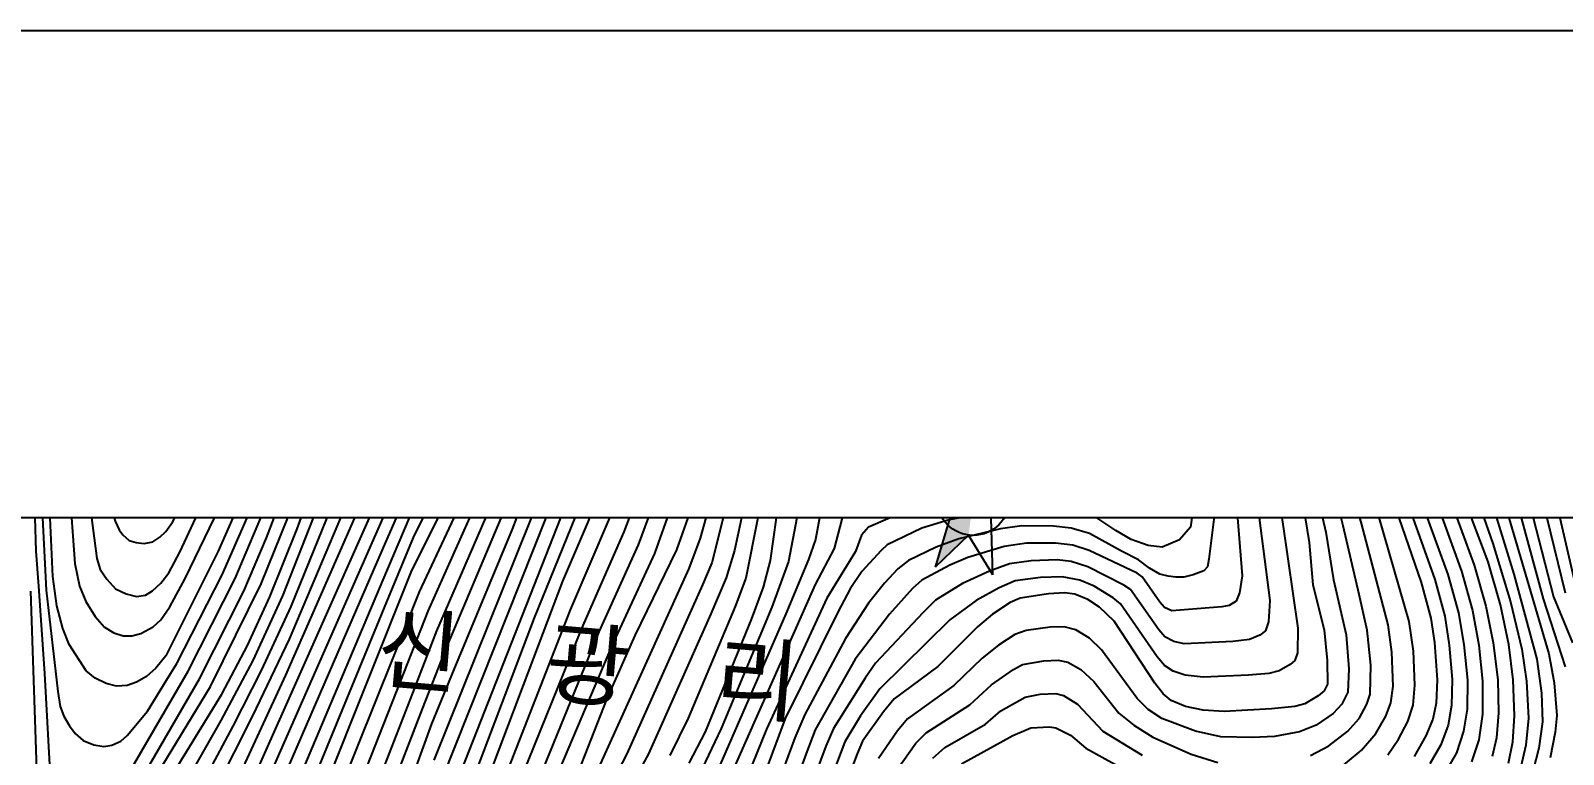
# Model space of a CAD drawing. Header units: millimetres. Extents: x 1510 to 2306, y 1103 to 1807.
# Drawn here: x 1694.7 to 1906, y 1519.3 to 1619.1 of the extents above; entities that cross this region are included whole.
import ezdxf
from ezdxf.xclip import XClip

# ---------------------------------------------------------------- set-up
doc = ezdxf.new("R2010")
doc.units = ezdxf.units.MM
doc.header["$LTSCALE"] = 10
doc.header["$MEASUREMENT"] = 0
doc.header["$XCLIPFRAME"] = 2
doc.layers.add('TX-PAPR', color=2, linetype='Continuous', plot=False)
doc.layers.add('TZ-BASE', color=253, linetype='Continuous')
doc.styles.add('HANA', font='GulimChe.ttf')

# ---------------------------------------------------------------- blocks, each defined once
blk = doc.blocks.new('JD-DHDH6EF4KJ')
at = {"layer": 'TZ-BASE'}
for p, q in [((133.55, 73.49, 210), (141.63, 95.24, 210)), ((187.16, 95.21, 188), (178.6, 73.08, 188)), ((96.86, 92.7, 213), (97.55, 70.43, 213)), ((101.32, 91.09, 216), (102.89, 68.69, 216)), ((116.4, 74.42, 218), (124.82, 91.47, 218)), ((121.3, 25.03, 205), (150.92, 91.53, 205)), ((131.61, 64.27, 209), (142.16, 91.06, 209)), ((132.74, 62.78, 208), (144.34, 91.27, 208)), ((228.74, 92.47), (221.55, 68.19)), ((229.48, 67.16), (228.74, 92.47)), ((117.37, 70.29, 217), (126.14, 88.9, 217)), ((132.5, 58.27, 207), (145.86, 89.83, 207)), ((132.02, 53.31, 206), (147.25, 88.13, 206)), ((179.54, 88.37, 190), (173.61, 74.31, 190)), ((129.51, 85.84, 215), (122.69, 70.41, 215)), ((129.32, 72.24, 212), (134.24, 84.61, 212)), ((186, 85.81, 187), (180.59, 71.3, 187)), ((188.01, 84.55, 186), (182.84, 70.11, 186)), ((297.78, 68.93, 160), (291.85, 84.82, 160)), ((99.88, 66.94, 215), (99.14, 83.12, 215)), ((118.13, 66.66, 216), (126.42, 83.8, 216)), ((192.06, 82.6, 184), (189.12, 72.2, 184)), ((290.56, 82.84, 161), (295.87, 68.5, 161)), ((123.23, 67.13, 214), (129.51, 81.48, 214)), ((145.48, 70.91, 203), (150.26, 81.92, 203)), ((149.6, 72.31, 201), (154.11, 81.45, 201)), ((167.94, 80.62, 194), (165.77, 74.88, 194)), ((174.48, 81.49, 191), (166.27, 61.24, 191)), ((194.14, 82.06, 183), (190.73, 68.82, 183)), ((196.18, 81.33, 182), (193.88, 70.5, 182)), ((198.37, 81.32, 181), (195.46, 66.71, 181)), ((200.41, 80.7, 180), (198.81, 69.11, 180)), ((268, 81.88, 171), (269.5, 74.15, 171)), ((277.83, 73.9, 168), (275.75, 81.13, 168)), ((282.86, 74.73, 166), (280.19, 82.32, 166)), ((289.32, 80.8, 162), (294.12, 67.65, 162)), ((295.15, 80.93, 159), (298.46, 71.46, 159)), ((304.48, 80.69, 154), (308.43, 64.69, 154)), ((306.43, 80.42, 153), (310.01, 64.83, 153)), ((149.27, 67.5, 200), (154.65, 78.31, 200)), ((151.64, 62.13, 198), (159.36, 79.37, 198)), ((161.7, 74.95, 196), (163.67, 79.84, 196)), ((165.54, 79.39, 195), (163.22, 73.44, 195)), ((203.17, 78.72, 179), (201.3, 69, 179)), ((260.11, 78.9, 174), (259.98, 74.82, 174)), ((262.82, 79.78, 173), (263.9, 67.01, 173)), ((265.81, 78.39, 172), (267.71, 63.6, 172)), ((273.98, 78.98, 169), (275.43, 73.04, 169)), ((287.63, 79.91, 163), (292.24, 67.2, 163)), ((302.86, 79.51, 155), (306.81, 64.1, 155)), ((98.31, 77.79, 214), (98.95, 65.05, 214)), ((105.07, 76.18, 217), (105.94, 69.42, 217)), ((128.62, 65.9, 211), (132.88, 76.52, 211)), ((145.44, 66.46, 202), (149.93, 77.11, 202)), ((150.45, 64.82, 199), (156.57, 77.84, 199)), ((152.82, 59.45, 197), (160.24, 76.51, 197)), ((168.57, 76.84, 193), (153.63, 39.22, 193)), ((170.56, 76.78, 192), (154.76, 36.56, 192)), ((177.13, 76.16, 189), (171.23, 62.32, 189)), ((188.23, 77.3, 185), (185.9, 70.59, 185)), ((205.9, 76.67, 178), (205.05, 72.04, 178)), ((218.06, 76.16, 176), (212.36, 73.74, 176)), ((257.08, 76.12, 175), (256.77, 73.72, 175)), ((286.38, 77.88, 164), (290.44, 66.51, 164)), ((297.96, 78.11, 158), (301.36, 67.25, 158)), ((301.7, 77.33, 156), (305.38, 63.83, 156)), ((108.1, 75.97, 218), (108.46, 74.55, 218)), ((108.46, 74.55, 218), (109.02, 73.34, 218)), ((115.46, 73.11, 218), (116.4, 74.42, 218)), ((125.01, 66.66, 213), (129.01, 76, 213)), ((127.29, 33.83, 204), (145.87, 76.02, 204)), ((165.77, 74.88, 194), (152.42, 41.61, 194)), ((154.01, 56.76, 196), (161.7, 74.95, 196)), ((173.61, 74.31, 190), (170.15, 66.28, 190)), ((208.67, 74.81, 177), (207.63, 70.78, 177)), ((209.25, 75.73, 177), (208.67, 74.81, 177)), ((223.46, 74.73, 175), (219.73, 73.58, 175)), ((229.81, 75.88, 175), (223.46, 74.73, 175)), ((246.44, 73.25, 175), (243.73, 75.07, 175)), ((259.98, 74.82, 174), (259.29, 69.3, 174)), ((269.5, 74.15, 171), (271.57, 59.79, 171)), ((272.39, 76.02, 170), (273.14, 71.62, 170)), ((280.31, 74.43, 167), (280, 75.38, 167)), ((284.01, 60.24, 167), (280.31, 74.43, 167)), ((286.92, 60.74, 166), (282.86, 74.73, 166)), ((285.3, 75.52, 165), (288.57, 66.1, 165)), ((300.66, 75.05, 157), (306.16, 56.28, 157)), ((109.02, 73.34, 218), (109.53, 72.67, 218)), ((109.53, 72.67, 218), (110.39, 71.9, 218)), ((110.39, 71.9, 218), (111.37, 71.6, 218)), ((113.66, 71.72, 218), (114.64, 72.32, 218)), ((114.64, 72.32, 218), (115.46, 73.11, 218)), ((126.2, 64.88, 212), (129.32, 72.24, 212)), ((129.78, 64.1, 210), (133.55, 73.49, 210)), ((145.94, 63.42, 201), (149.6, 72.31, 201)), ((163.22, 73.44, 195), (155.19, 54.08, 195)), ((178.6, 73.08, 188), (172.78, 59.74, 188)), ((189.12, 72.2, 184), (187.56, 68, 184)), ((205.05, 72.04, 178), (204.07, 69.27, 178)), ((211.38, 72.64, 176), (210.55, 70.37, 176)), ((212.36, 73.74, 176), (211.38, 72.64, 176)), ((219.73, 73.58, 175), (214.95, 71.28, 175)), ((226.16, 72.64), (221.55, 68.19)), ((224.79, 72.11, 174), (221.69, 70.96, 174)), ((230.55, 73.48, 174), (224.79, 72.11, 174)), ((229.48, 67.16), (226.16, 72.64)), ((233.52, 73.92, 174), (230.55, 73.48, 174)), ((237.87, 73.88, 174), (233.52, 73.92, 174)), ((240.29, 73.57, 174), (237.87, 73.88, 174)), ((242.81, 72.85, 174), (240.29, 73.57, 174)), ((247.23, 70.41, 174), (242.81, 72.85, 174)), ((248.56, 72, 175), (246.44, 73.25, 175)), ((250.9, 71.21, 175), (248.56, 72, 175)), ((255.24, 71.96, 175), (252.83, 70.96, 175)), ((256.77, 73.72, 175), (255.24, 71.96, 175)), ((275.43, 73.04, 169), (276.47, 66.48, 169)), ((280, 64.44, 168), (277.83, 73.9, 168)), ((97.55, 70.43, 213), (97.91, 65.57, 213)), ((111.37, 71.6, 218), (112.49, 71.45, 218)), ((112.49, 71.45, 218), (113.66, 71.72, 218)), ((122.69, 70.41, 215), (115.44, 56, 215)), ((115.87, 67.43, 217), (117.37, 70.29, 217)), ((129.54, 34.18, 203), (145.48, 70.91, 203)), ((180.59, 71.3, 187), (175.18, 59.31, 187)), ((182.84, 70.11, 186), (176.9, 57.29, 186)), ((185.9, 70.59, 185), (180.14, 58.77, 185)), ((193.88, 70.5, 182), (192.71, 66.73, 182)), ((207.63, 70.78, 177), (204.98, 65.8, 177)), ((210.55, 70.37, 176), (206.62, 63.93, 176)), ((214.08, 70.5, 175), (211.44, 67.59, 175)), ((214.95, 71.28, 175), (214.08, 70.5, 175)), ((221.69, 70.96, 174), (217.88, 69.12, 174)), ((231.06, 71.04, 173), (226.03, 69.53, 173)), ((234.13, 71.51, 173), (231.06, 71.04, 173)), ((238.14, 71.53, 173), (234.13, 71.51, 173)), ((240.53, 71.22, 173), (238.14, 71.53, 173)), ((242.79, 70.5, 173), (240.53, 71.22, 173)), ((249.38, 67.36, 173), (242.79, 70.5, 173)), ((249.57, 69.24, 174), (247.23, 70.41, 174)), ((252.83, 70.96, 175), (250.9, 71.21, 175)), ((273.14, 71.62, 170), (273.62, 65.79, 170)), ((298.46, 71.46, 159), (300.89, 63.43, 159)), ((102.89, 68.69, 216), (103.57, 65.58, 216)), ((105.94, 69.42, 217), (106.4, 67.87, 217)), ((106.4, 67.87, 217), (107.31, 66.55, 217)), ((187.56, 68, 184), (173.69, 37.45, 184)), ((190.73, 68.82, 183), (189.45, 65.75, 183)), ((198.81, 69.11, 180), (197.83, 65.46, 180)), ((201.3, 69, 179), (199.04, 62.7, 179)), ((204.07, 69.27, 178), (200.94, 61.78, 178)), ((216.38, 67.98, 174), (214.56, 66.02, 174)), ((217.88, 69.12, 174), (216.38, 67.98, 174)), ((223.56, 68.47, 173), (219.69, 66.41, 173)), ((226.03, 69.53, 173), (223.56, 68.47, 173)), ((229.06, 67.67, 172), (225.32, 65.97, 172)), ((231.8, 68.66, 172), (229.06, 67.67, 172)), ((234.8, 69.1, 172), (231.8, 68.66, 172)), ((238.36, 69.2, 172), (234.8, 69.1, 172)), ((240.32, 68.99, 172), (238.36, 69.2, 172)), ((242.59, 68.25, 172), (240.32, 68.99, 172)), ((247.58, 65.71, 172), (242.59, 68.25, 172)), ((251.1, 68.09, 174), (249.57, 69.24, 174)), ((252.53, 67.25, 174), (251.1, 68.09, 174)), ((258.58, 67.72, 174), (257.12, 67.17, 174)), ((259.08, 68.23, 174), (258.58, 67.72, 174)), ((259.29, 69.3, 174), (259.08, 68.23, 174)), ((294.12, 67.65, 162), (295.64, 62.22, 162)), ((295.87, 68.5, 161), (297.5, 62.83, 161)), ((299.5, 63.01, 160), (297.78, 68.93, 160)), ((97.91, 65.57, 213), (98.72, 53.56, 213)), ((100.45, 62.87, 215), (99.88, 66.94, 215)), ((103.57, 65.58, 216), (104.42, 63.48, 216)), ((107.31, 66.55, 217), (108.51, 65.2, 217)), ((113.63, 64.96, 217), (114.78, 66.01, 217)), ((114.78, 66.01, 217), (115.87, 67.43, 217)), ((116.02, 62.72, 216), (118.13, 66.66, 216)), ((116.99, 54.94, 214), (123.23, 67.13, 214)), ((118.54, 53.87, 213), (125.01, 66.66, 213)), ((121.64, 51.74, 211), (128.62, 65.9, 211)), ((129.83, 29.49, 202), (145.44, 66.46, 202)), ((134.09, 29.46, 200), (149.27, 67.5, 200)), ((170.15, 66.28, 190), (157.73, 33.4, 190)), ((189.45, 65.75, 183), (179.03, 42.46, 183)), ((204.98, 65.8, 177), (185.58, 22.1, 177)), ((192.71, 66.73, 182), (190.63, 61.77, 182)), ((195.46, 66.71, 181), (193.97, 62.8, 181)), ((211.44, 67.59, 175), (209.81, 65.24, 175)), ((214.56, 66.02, 174), (212.37, 63.23, 174)), ((219.69, 66.41, 173), (218.43, 65.28, 173)), ((225.32, 65.97, 172), (221.59, 63.67, 172)), ((232.56, 66.3, 171), (230.35, 65.36, 171)), ((236.06, 66.76, 171), (232.56, 66.3, 171)), ((239.04, 66.89, 171), (236.06, 66.76, 171)), ((241.49, 66.42, 171), (239.04, 66.89, 171)), ((243.46, 65.6, 171), (241.49, 66.42, 171)), ((246.09, 63.99, 171), (243.46, 65.6, 171)), ((248.47, 65.15, 172), (247.58, 65.71, 172)), ((250.1, 66.89, 173), (249.38, 67.36, 173)), ((252.54, 63.36, 173), (250.1, 66.89, 173)), ((253.66, 66.96, 174), (252.53, 67.25, 174)), ((254.74, 66.82, 174), (253.66, 66.96, 174)), ((255.83, 66.83, 174), (254.74, 66.82, 174)), ((257.12, 67.17, 174), (255.83, 66.83, 174)), ((263.9, 67.01, 173), (263.51, 64.65, 173)), ((273.62, 65.79, 170), (275.17, 59.55, 170)), ((276.47, 66.48, 169), (278.22, 58.9, 169)), ((288.57, 66.1, 165), (289.9, 61.17, 165)), ((290.44, 66.51, 164), (291.81, 61.46, 164)), ((292.24, 67.2, 163), (293.72, 61.9, 163)), ((301.36, 67.25, 158), (304.5, 55.52, 158)), ((96.78, 64.92, 212), (97.82, 34.53, 212)), ((98.95, 65.05, 214), (100.59, 51.06, 214)), ((104.42, 63.48, 216), (105.7, 61.41, 216)), ((108.51, 65.2, 217), (109.98, 64.53, 217)), ((109.98, 64.53, 217), (111.43, 64.16, 217)), ((111.43, 64.16, 217), (112.66, 64.37, 217)), ((112.66, 64.37, 217), (113.63, 64.96, 217)), ((120.09, 52.81, 212), (126.2, 64.88, 212)), ((126.7, 57.4, 210), (129.78, 64.1, 210)), ((127.5, 55.32, 209), (131.61, 64.27, 209)), ((131.83, 29.11, 201), (145.94, 63.42, 201)), ((146.74, 55.57, 199), (150.45, 64.82, 199)), ((197.83, 65.46, 180), (196.17, 61, 180)), ((206.62, 63.93, 176), (198.29, 45.9, 176)), ((209.81, 65.24, 175), (208.16, 62.09, 175)), ((218.43, 65.28, 173), (215.25, 61.72, 173)), ((221.59, 63.67, 172), (219.87, 61.94, 172)), ((227.19, 63.61, 171), (223.59, 60.94, 171)), ((230.35, 65.36, 171), (227.19, 63.61, 171)), ((233.28, 63.95, 170), (231.89, 63.35, 170)), ((237.18, 64.51, 170), (233.28, 63.95, 170)), ((239.38, 64.65, 170), (237.18, 64.51, 170)), ((240.82, 64.49, 170), (239.38, 64.65, 170)), ((242.61, 63.77, 170), (240.82, 64.49, 170)), ((244.23, 62.69, 170), (242.61, 63.77, 170)), ((247.11, 63.17, 171), (246.09, 63.99, 171)), ((252.39, 59.56, 172), (248.47, 65.15, 172)), ((263.05, 63.5, 173), (262.11, 62.94, 173)), ((263.51, 64.65, 173), (263.05, 63.5, 173)), ((267.71, 63.6, 172), (267.51, 60.67, 172)), ((281.13, 59.51, 168), (280, 64.44, 168)), ((300.89, 63.43, 159), (302.44, 56.89, 159)), ((305.38, 63.83, 156), (308.43, 54.49, 156)), ((306.81, 64.1, 155), (309.42, 57.8, 155)), ((101.24, 59.74, 215), (100.45, 62.87, 215)), ((105.7, 61.41, 216), (107, 59.95, 216)), ((114.77, 60.93, 216), (116.02, 62.72, 216)), ((128.67, 53.95, 208), (132.74, 62.78, 208)), ((147.86, 52.53, 198), (151.64, 62.13, 198)), ((171.23, 62.32, 189), (158.92, 30.81, 189)), ((190.63, 61.77, 182), (182.04, 42.48, 182)), ((193.97, 62.8, 181), (187.5, 47.41, 181)), ((200.94, 61.78, 178), (191.12, 39.23, 178)), ((199.04, 62.7, 179), (192.06, 45.95, 179)), ((208.16, 62.09, 175), (200.84, 47.34, 175)), ((212.37, 63.23, 174), (209.18, 58.37, 174)), ((215.25, 61.72, 173), (210.51, 55.51, 173)), ((219.87, 61.94, 172), (213.33, 54.96, 172)), ((229.45, 61.74, 170), (227.39, 59.98, 170)), ((231.89, 63.35, 170), (229.45, 61.74, 170)), ((246.22, 60.75, 170), (244.23, 62.69, 170)), ((252.18, 55.85, 171), (247.11, 63.17, 171)), ((253.17, 62.66, 173), (252.54, 63.36, 173)), ((254.19, 62.2, 173), (253.17, 62.66, 173)), ((261.06, 62.72, 173), (254.19, 62.2, 173)), ((262.11, 62.94, 173), (261.06, 62.72, 173)), ((291.81, 61.46, 164), (292.44, 57.46, 164)), ((293.72, 61.9, 163), (294.46, 57.56, 163)), ((295.64, 62.22, 162), (296.51, 57.46, 162)), ((297.5, 62.83, 161), (298.5, 57.79, 161)), ((300.64, 57.53, 160), (299.5, 63.01, 160)), ((102.11, 57.55, 215), (101.24, 59.74, 215)), ((107, 59.95, 216), (108.3, 59.15, 216)), ((112, 59.07, 216), (113.7, 59.96, 216)), ((113.7, 59.96, 216), (114.77, 60.93, 216)), ((149.5, 50.86, 197), (152.82, 59.45, 197)), ((172.78, 59.74, 188), (150.46, 4.57, 188)), ((166.27, 61.24, 191), (156.21, 34.74, 191)), ((175.18, 59.31, 187), (167.43, 40.38, 187)), ((196.17, 61, 180), (189.83, 45.49, 180)), ((223.59, 60.94, 171), (213.91, 51.45, 171)), ((227.39, 59.98, 170), (221.91, 54.53, 170)), ((234.1, 59.49, 169), (232.54, 58.93, 169)), ((237.41, 59.94, 169), (234.1, 59.49, 169)), ((239.33, 59.98, 169), (237.41, 59.94, 169)), ((240.94, 59.55, 169), (239.33, 59.98, 169)), ((242.82, 58.42, 169), (240.94, 59.55, 169)), ((251.84, 52.24, 170), (246.22, 60.75, 170)), ((253.2, 58.62, 172), (252.39, 59.56, 172)), ((267.11, 59.43, 172), (266.32, 58.83, 172)), ((267.51, 60.67, 172), (267.11, 59.43, 172)), ((271.57, 59.79, 171), (271.5, 56.42, 171)), ((275.17, 59.55, 170), (275.6, 55.32, 170)), ((281.6, 54.7, 168), (281.13, 59.51, 168)), ((284.5, 56.47, 167), (284.01, 60.24, 167)), ((287.49, 56.65, 166), (286.92, 60.74, 166)), ((289.9, 61.17, 165), (290.41, 57.82, 165)), ((104.49, 53.94, 215), (102.11, 57.55, 215)), ((108.3, 59.15, 216), (109.57, 58.75, 216)), ((109.57, 58.75, 216), (110.77, 58.74, 216)), ((110.77, 58.74, 216), (112, 59.07, 216)), ((123.19, 50.68, 210), (126.7, 57.4, 210)), ((127.48, 47.7, 207), (132.5, 58.27, 207)), ((176.9, 57.29, 186), (168.6, 37.66, 186)), ((180.14, 58.77, 185), (176.24, 49.98, 185)), ((209.18, 58.37, 174), (203.59, 47.92, 174)), ((230.29, 57.47, 169), (228.05, 55.66, 169)), ((232.54, 58.93, 169), (230.29, 57.47, 169)), ((244.49, 56.83, 169), (242.82, 58.42, 169)), ((254.44, 57.95, 172), (253.2, 58.62, 172)), ((255.89, 57.62, 172), (254.44, 57.95, 172)), ((262.6, 57.98, 172), (255.89, 57.62, 172)), ((264.9, 58.24, 172), (262.6, 57.98, 172)), ((266.32, 58.83, 172), (264.9, 58.24, 172)), ((278.22, 58.9, 169), (278.61, 54.21, 169)), ((290.41, 57.82, 165), (290.77, 52.68, 165)), ((292.44, 57.46, 164), (292.84, 52.72, 164)), ((294.46, 57.56, 163), (294.93, 52.63, 163)), ((296.51, 57.46, 162), (297.03, 52.48, 162)), ((298.5, 57.79, 161), (299.12, 52.69, 161)), ((301.24, 52.68, 160), (300.64, 57.53, 160)), ((115.44, 56, 215), (114.07, 54.27, 215)), ((123.11, 47.06, 209), (127.5, 55.32, 209)), ((137.09, 31.51, 199), (146.74, 55.57, 199)), ((150.86, 48.67, 196), (154.01, 56.76, 196)), ((210.51, 55.51, 173), (205.01, 45.79, 173)), ((213.33, 54.96, 172), (211.9, 52.93, 172)), ((228.05, 55.66, 169), (224.12, 51.9, 169)), ((233.57, 54.78, 168), (236.52, 55.3, 168)), ((236.52, 55.3, 168), (238.5, 55.4, 168)), ((238.5, 55.4, 168), (239.85, 55.13, 168)), ((239.85, 55.13, 168), (241.64, 54.09, 168)), ((249.4, 50.12, 169), (244.49, 56.83, 169)), ((253.15, 54.66, 171), (252.18, 55.85, 171)), ((271.14, 55.36, 171), (270.51, 54.78, 171)), ((271.5, 56.42, 171), (271.14, 55.36, 171)), ((275.6, 55.32, 170), (275.63, 52.06, 170)), ((284.68, 51.81, 167), (284.5, 56.47, 167)), ((287.71, 51.94, 166), (287.49, 56.65, 166)), ((302.44, 56.89, 159), (303.1, 52.5, 159)), ((304.5, 55.52, 158), (305.14, 50.86, 158)), ((306.16, 56.28, 157), (306.9, 52.25, 157)), ((98.72, 53.56, 213), (99.78, 34.28, 213)), ((105.7, 52.91, 215), (104.49, 53.94, 215)), ((105.48, 31.42, 213), (118.54, 53.87, 213)), ((107.25, 52.15, 215), (105.7, 52.91, 215)), ((112.78, 53.16, 215), (111.41, 52.35, 215)), ((114.07, 54.27, 215), (112.78, 53.16, 215)), ((115.55, 52.62, 214), (116.99, 54.94, 214)), ((119.04, 25.42, 206), (132.02, 53.31, 206)), ((124.76, 46.31, 208), (128.67, 53.95, 208)), ((155.19, 54.08, 195), (152.1, 46.61, 195)), ((211.9, 52.93, 172), (207.55, 45.96, 172)), ((221.91, 54.53, 170), (215.9, 50.07, 170)), ((229.31, 52, 168), (232.36, 54.08, 168)), ((232.36, 54.08, 168), (233.57, 54.78, 168)), ((241.64, 54.09, 168), (243.44, 52.45, 168)), ((254.36, 53.87, 171), (253.15, 54.66, 171)), ((256.02, 53.31, 171), (254.36, 53.87, 171)), ((258.5, 53.04, 171), (256.02, 53.31, 171)), ((264.76, 53.3, 171), (258.5, 53.04, 171)), ((267.54, 53.57, 171), (264.76, 53.3, 171)), ((268.99, 53.93, 171), (267.54, 53.57, 171)), ((270.51, 54.78, 171), (268.99, 53.93, 171)), ((278.61, 54.21, 169), (278.47, 50.99, 169)), ((281.55, 50.72, 168), (281.6, 54.7, 168)), ((100.59, 51.06, 214), (100.91, 49.02, 214)), ((108.65, 51.82, 215), (107.25, 52.15, 215)), ((107.48, 31.14, 212), (120.09, 52.81, 212)), ((110.12, 51.91, 215), (108.65, 51.82, 215)), ((111.41, 52.35, 215), (110.12, 51.91, 215)), ((112.94, 48.38, 214), (115.55, 52.62, 214)), ((113.76, 38.84, 211), (121.64, 51.74, 211)), ((137.78, 26.89, 198), (147.86, 52.53, 198)), ((138.74, 23.02, 197), (149.5, 50.86, 197)), ((213.91, 51.45, 171), (211.25, 47.72, 171)), ((224.12, 51.9, 169), (217.71, 47.3, 169)), ((226.33, 49.25, 168), (229.31, 52, 168)), ((236.04, 50.72, 167), (238.19, 50.8, 167)), ((238.19, 50.8, 167), (239.24, 50.5, 167)), ((243.44, 52.45, 168), (246.87, 48.07, 168)), ((252.98, 50.73, 170), (251.84, 52.24, 170)), ((254.09, 49.83, 170), (252.98, 50.73, 170)), ((275.18, 51.17, 170), (274.38, 50.46, 170)), ((275.63, 52.06, 170), (275.18, 51.17, 170)), ((278.47, 50.99, 169), (277.64, 49.34, 169)), ((284.39, 49.51, 167), (284.68, 51.81, 167)), ((287.44, 49.18, 166), (287.71, 51.94, 166)), ((290.77, 52.68, 165), (290.62, 49.45, 165)), ((292.84, 52.72, 164), (292.75, 49.15, 164)), ((294.93, 52.63, 163), (294.89, 48.64, 163)), ((297.03, 52.48, 162), (297.03, 47.93, 162)), ((299.12, 52.69, 161), (299.24, 48.14, 161)), ((301.44, 47.73, 160), (301.24, 52.68, 160)), ((303.1, 52.5, 159), (303.37, 47.39, 159)), ((305.14, 50.86, 158), (305.28, 46.91, 158)), ((306.9, 52.25, 157), (307.27, 47.78, 157)), ((100.91, 49.02, 214), (101.38, 47.67, 214)), ((113.57, 35.05, 210), (123.19, 50.68, 210)), ((142.15, 26.24, 196), (150.86, 48.67, 196)), ((176.24, 49.98, 185), (171.89, 38.96, 185)), ((215.9, 50.07, 170), (214.41, 48.29, 170)), ((220.29, 45.38, 168), (226.33, 49.25, 168)), ((230.62, 48.39, 167), (233.94, 50.3, 167)), ((233.94, 50.3, 167), (236.04, 50.72, 167)), ((239.24, 50.5, 167), (241.16, 49.31, 167)), ((241.16, 49.31, 167), (244.67, 45.58, 167)), ((250.94, 48.61, 169), (249.4, 50.12, 169)), ((256.05, 49.01, 170), (254.09, 49.83, 170)), ((258.5, 48.52, 170), (256.05, 49.01, 170)), ((267.94, 48.66, 170), (261.42, 48.3, 170)), ((271.12, 48.99, 170), (267.94, 48.66, 170)), ((272.52, 49.38, 170), (271.12, 48.99, 170)), ((274.38, 50.46, 170), (272.52, 49.38, 170)), ((277.64, 49.34, 169), (276.41, 48.04, 169)), ((280, 47.37, 168), (281.08, 49.31, 168)), ((281.08, 49.31, 168), (281.55, 50.72, 168)), ((283.67, 47.65, 167), (284.39, 49.51, 167)), ((286.71, 46.94, 166), (287.44, 49.18, 166)), ((290.62, 49.45, 165), (290.16, 47.27, 165)), ((292.75, 49.15, 164), (292.27, 46.42, 164)), ((294.89, 48.64, 163), (294.42, 45.58, 163)), ((101.38, 47.67, 214), (102.17, 46.35, 214)), ((110.12, 45, 214), (112.94, 48.38, 214)), ((114, 31.2, 209), (123.11, 47.06, 209)), ((118.53, 30.17, 207), (127.48, 47.7, 207)), ((152.1, 46.61, 195), (144.72, 26.29, 195)), ((187.5, 47.41, 181), (184.98, 42.23, 181)), ((200.84, 47.34, 175), (193.47, 27.6, 175)), ((203.59, 47.92, 174), (202.2, 44.67, 174)), ((211.25, 47.72, 171), (209.08, 44.11, 171)), ((214.41, 48.29, 170), (211.51, 44.21, 170)), ((217.71, 47.3, 169), (216.34, 45.67, 169)), ((222.88, 43.37, 167), (228.51, 46.57, 167)), ((228.51, 46.57, 167), (230.62, 48.39, 167)), ((246.87, 48.07, 168), (248.92, 46.41, 168)), ((252.78, 47.37, 169), (250.94, 48.61, 169)), ((257.44, 45.59, 169), (252.78, 47.37, 169)), ((261.42, 48.3, 170), (258.5, 48.52, 170)), ((276.41, 48.04, 169), (274.07, 46.43, 169)), ((278.44, 45.58, 168), (279.98, 47.32, 168)), ((279.98, 47.32, 168), (280, 47.37, 168)), ((282.29, 45.27, 167), (283.67, 47.65, 167)), ((285.45, 44.51, 166), (286.71, 46.94, 166)), ((290.16, 47.27, 165), (289.21, 44.96, 165)), ((297.03, 47.93, 162), (296.51, 44.39, 162)), ((299.24, 48.14, 161), (298.94, 44.7, 161)), ((301.21, 44.11, 160), (301.44, 47.73, 160)), ((303.37, 47.39, 159), (302.98, 43.67, 159)), ((305.28, 46.91, 158), (304.79, 43.28, 158)), ((307.27, 47.78, 157), (307.06, 45.48, 157)), ((102.17, 46.35, 214), (102.94, 45.28, 214)), ((102.94, 45.28, 214), (104.04, 44.3, 214)), ((109.25, 44.21, 214), (110.12, 45, 214)), ((115.79, 29.57, 208), (124.76, 46.31, 208)), ((189.83, 45.49, 180), (187.59, 41.17, 180)), ((198.29, 45.9, 176), (187.91, 20.19, 176)), ((192.06, 45.95, 179), (189.43, 40.44, 179)), ((202.2, 44.67, 174), (196.39, 29.01, 174)), ((205.01, 45.79, 173), (203.75, 42.53, 173)), ((207.55, 45.96, 172), (206.49, 43.55, 172)), ((216.34, 45.67, 169), (213.73, 41.82, 169)), ((218.9, 43.93, 168), (220.29, 45.38, 168)), ((225.16, 41.09, 166), (232.25, 44.99, 166)), ((232.25, 44.99, 166), (234.74, 46.04, 166)), ((234.74, 46.04, 166), (237.33, 46.22, 166)), ((237.33, 46.22, 166), (238.18, 46.08, 166)), ((238.18, 46.08, 166), (240.2, 45.03, 166)), ((240.2, 45.03, 166), (242.32, 43.28, 166)), ((244.67, 45.58, 167), (250.08, 42.28, 167)), ((248.92, 46.41, 168), (251.55, 44.76, 168)), ((251.55, 44.76, 168), (256.87, 42.42, 168)), ((260.92, 44.82, 169), (257.44, 45.59, 169)), ((265.31, 44.73, 169), (260.92, 44.82, 169)), ((268.35, 44.89, 169), (265.31, 44.73, 169)), ((271.79, 45.5, 169), (268.35, 44.89, 169)), ((274.07, 46.43, 169), (271.79, 45.5, 169)), ((275.83, 43.56, 168), (278.44, 45.58, 168)), ((280.32, 42.97, 167), (282.29, 45.27, 167)), ((283.95, 42.33, 166), (285.45, 44.51, 166)), ((289.21, 44.96, 165), (287.61, 42.1, 165)), ((292.27, 46.42, 164), (291.28, 43.74, 164)), ((294.42, 45.58, 163), (293.42, 42.62, 163)), ((296.51, 44.39, 162), (295.5, 41.38, 162)), ((298.94, 44.7, 161), (298.34, 42.09, 161)), ((307.06, 45.48, 157), (306.36, 41.93, 157)), ((104.04, 44.3, 214), (105.51, 43.73, 214)), ((105.51, 43.73, 214), (106.9, 43.48, 214)), ((106.9, 43.48, 214), (108.02, 43.66, 214)), ((108.02, 43.66, 214), (109.25, 44.21, 214)), ((179.03, 42.46, 183), (175.91, 36.48, 183)), ((182.04, 42.48, 182), (178.86, 36.71, 182)), ((203.75, 42.53, 173), (197.79, 26.18, 173)), ((206.49, 43.55, 172), (202.79, 33.63, 172)), ((210.78, 42.46, 170), (205.36, 27.96, 170)), ((209.08, 44.11, 171), (207.44, 39.79, 171)), ((211.51, 44.21, 170), (210.78, 42.46, 170)), ((216.3, 40.31, 168), (218.9, 43.93, 168)), ((221.21, 41.87, 167), (222.88, 43.37, 167)), ((242.32, 43.28, 166), (254.48, 36.58, 166)), ((256.87, 42.42, 168), (260.54, 41.3, 168)), ((273.31, 42.23, 168), (275.83, 43.56, 168)), ((277.34, 40.52, 167), (280, 42.71, 167)), ((280, 42.71, 167), (280.32, 42.97, 167)), ((291.28, 43.74, 164), (289.78, 41.1, 164)), ((293.42, 42.62, 163), (291.89, 39.92, 163)), ((300.62, 41.21, 160), (301.21, 44.11, 160)), ((302.98, 43.67, 159), (302.29, 40.67, 159)), ((304.79, 43.28, 158), (303.96, 40.06, 158))]:
    blk.add_line(p, q, dxfattribs=at)
blk.add_circle((226.8, 77.59), 5, dxfattribs=at)
blk.add_solid([(226.16, 72.64), (228.74, 92.47), (221.55, 68.19)], dxfattribs=at)
at = {"layer": 'TZ-BASE', "style": 'HANA'}
blk.add_text('신  광  리', height=9.2, rotation=355.161, dxfattribs=at).set_placement((144.18, 52.64, 145))

msp = doc.modelspace()

# ---------------------------------------------------------------- linework, layer by layer
at = {"layer": 'TX-PAPR'}
msp.add_lwpolyline([(1509.89, 1103.05), (2305.89, 1103.05), (2305.89, 1619.05), (1509.89, 1619.05)], close=True, dxfattribs=at)
msp.add_lwpolyline([(2297.87, 1551.9), (1597.87, 1551.9), (1597.87, 1401.9), (2297.87, 1401.9), (2297.87, 1551.9)], dxfattribs=at)

# ---------------------------------------------------------------- block references
at = {"layer": 'TZ-BASE'}
ref = msp.add_blockref('JD-DHDH6EF4KJ', (1597.87, 1476.9), dxfattribs=at)
XClip(ref).set_block_clipping_path([(-0.0000000004, -75), (699.9999999949, 75.0000000039)])

doc.saveas('drawing.dxf')
